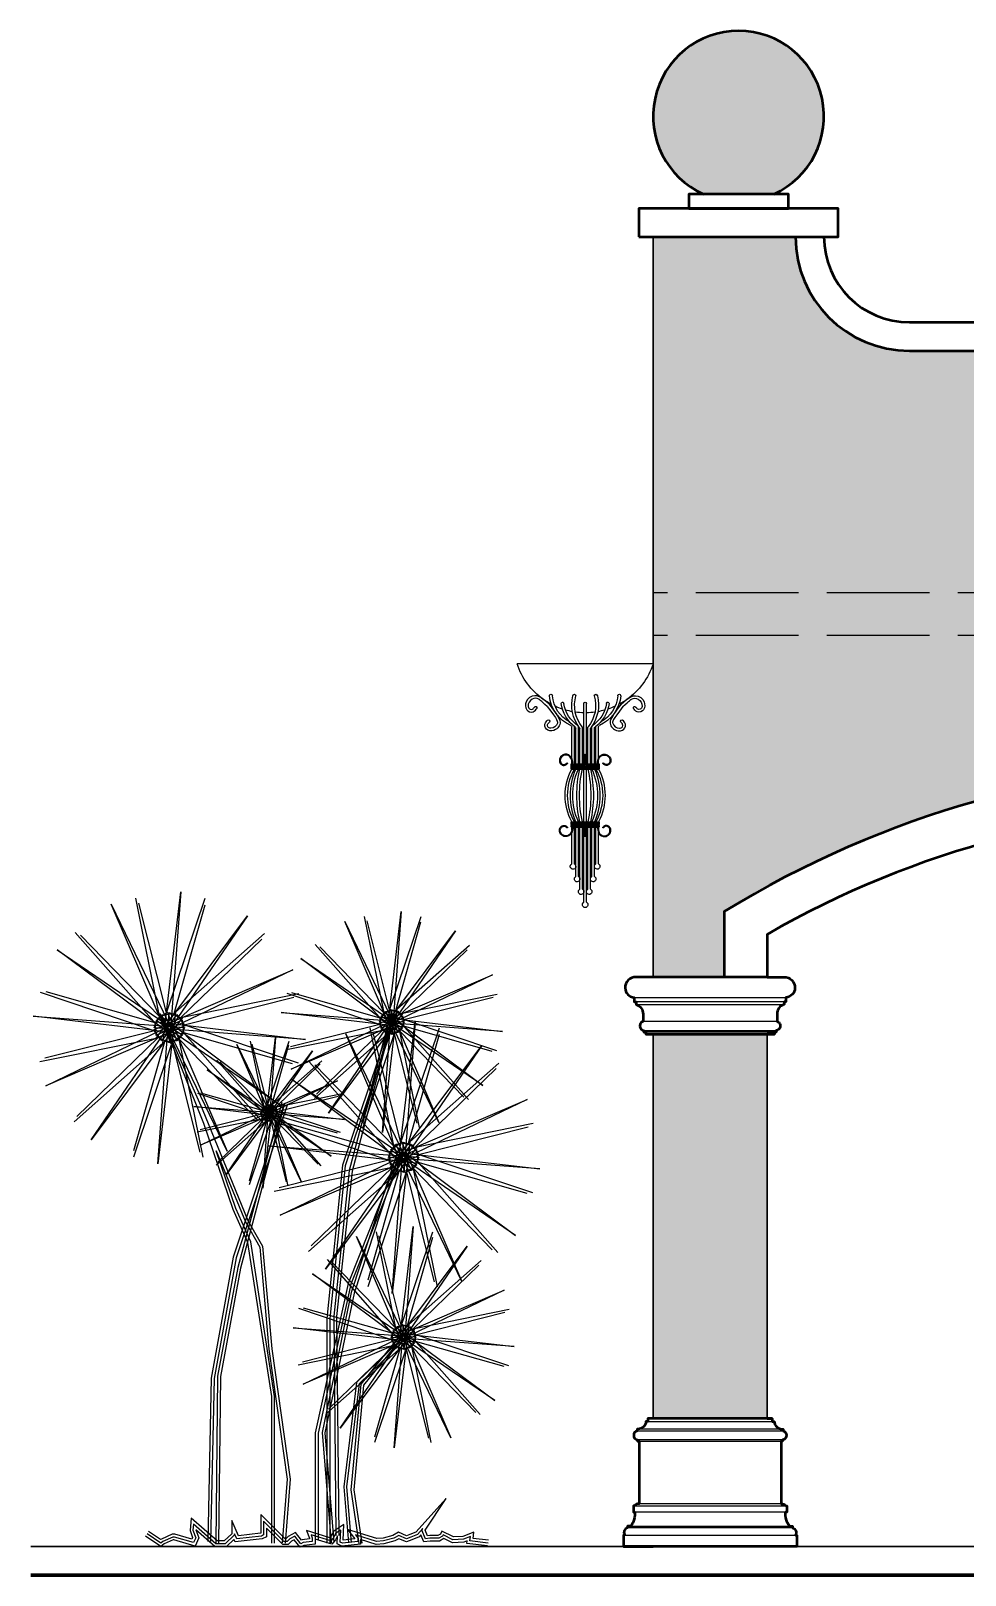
# Model space of a CAD drawing. Header units: metres. Extents: x -109 to 591, y -5 to 592.
# Drawn here: x 460.67 to 463.95, y 6.57 to 12 of the extents above; entities that cross this region are included whole.
import ezdxf

# ---------------------------------------------------------------- set-up
doc = ezdxf.new("R2010")
doc.units = ezdxf.units.M
doc.header["$LTSCALE"] = 0.03
doc.linetypes.add('ACAD_ISO02W100', pattern=[15, 12, -3])
for name, color, linetype in [('ARBOLES', 118, 'Continuous'), ('Luminaria', 7, 'Continuous'), ('MOLDURA', 43, 'Continuous'), ('Proyeccion', 8, 'ACAD_ISO02W100')]:
    doc.layers.add(name, color=color, linetype=linetype)
for name, color, linetype, lineweight in [('HATCH SECCION', 8, 'Continuous', 5), ('Moldura con Espesor', 43, 'Continuous', 50), ('Muro', 7, 'Continuous', 70), ('Muro bajo', 7, 'Continuous', 30)]:
    doc.layers.add(name, color=color, linetype=linetype, lineweight=lineweight)

# ---------------------------------------------------------------- blocks, each defined once
blk = doc.blocks.new('A$C18BB4888')
for p, q in [((0, 1.1536), (0.6443, 1.1536)), ((0.3158, 0.6809), (0.3158, 0.9667)), ((0.3285, 0.6809), (0.3285, 0.9667)), ((0.2586, 0.7082), (0.2586, 0.856)), ((0.2713, 0.6809), (0.2713, 0.8572)), ((0.2777, 0.6809), (0.2777, 0.8492)), ((0.2904, 0.6809), (0.2904, 0.8558)), ((0.2967, 0.6809), (0.2967, 0.8475)), ((0.3094, 0.6809), (0.3094, 0.8519)), ((0.3348, 0.6809), (0.3348, 0.8519)), ((0.3475, 0.6809), (0.3475, 0.8475)), ((0.3539, 0.6809), (0.3539, 0.8558)), ((0.3666, 0.6809), (0.3666, 0.8492)), ((0.3729, 0.6809), (0.3729, 0.8572)), ((0.3856, 0.7082), (0.3856, 0.856)), ((0.2586, 0.6809), (0.2586, 0.6946)), ((0.319, 0.6809), (0.2586, 0.6809)), ((0.3192, 0.6745), (0.2586, 0.6745)), ((0.3856, 0.6682), (0.2586, 0.6682)), ((0.3856, 0.6618), (0.2586, 0.6618)), ((0.319, 0.6758), (0.319, 0.7226)), ((0.3856, 0.6745), (0.325, 0.6745)), ((0.3253, 0.6758), (0.3253, 0.7226)), ((0.3856, 0.6809), (0.3253, 0.6809)), ((0.3856, 0.6809), (0.3856, 0.6946)), ((0.3856, 0.6555), (0.2586, 0.6555)), ((0.3158, 0.4055), (0.3158, 0.6555)), ((0.3285, 0.4055), (0.3285, 0.6555)), ((0.3856, 0.4055), (0.2586, 0.4055)), ((0.3856, 0.3991), (0.2586, 0.3991)), ((0.3856, 0.3928), (0.2586, 0.3928)), ((0.3192, 0.3864), (0.2586, 0.3864)), ((0.2586, 0.3663), (0.2586, 0.3801)), ((0.319, 0.3801), (0.2586, 0.3801)), ((0.2713, 0.2057), (0.2713, 0.3801)), ((0.2777, 0.1455), (0.2777, 0.3801)), ((0.2904, 0.1457), (0.2904, 0.3801)), ((0.2967, 0.0855), (0.2967, 0.3801)), ((0.3094, 0.0857), (0.3094, 0.3801)), ((0.3158, 0.024), (0.3158, 0.3801)), ((0.319, 0.3851), (0.319, 0.3383)), ((0.3856, 0.3864), (0.325, 0.3864)), ((0.3253, 0.3851), (0.3253, 0.3383)), ((0.3856, 0.3801), (0.3253, 0.3801)), ((0.3285, 0.0237), (0.3285, 0.3801)), ((0.3348, 0.0857), (0.3348, 0.3801)), ((0.3475, 0.0855), (0.3475, 0.3801)), ((0.3539, 0.1457), (0.3539, 0.3801)), ((0.3666, 0.1455), (0.3666, 0.3801)), ((0.3729, 0.2052), (0.3729, 0.3801)), ((0.3856, 0.3663), (0.3856, 0.3801)), ((0.2586, 0.2055), (0.2586, 0.3527)), ((0.3856, 0.2055), (0.3856, 0.3527))]:
    blk.add_line(p, q)
for centre, radius, start, end in [((0.3221, 1.2619), 0.3398, 198.56876, 234.31473), ((0.3221, 1.2619), 0.3398, 305.68527, 341.43124), ((0.0872, 0.9461), 0.00635, 326.69637, 146.69637), ((0.3221, 1.2619), 0.3398, 234.31473, 241.89331), ((0.1605, 1.0027), 0.00721, 0, 190.55672), ((0.3225, 1.0177), 0.1699, 185.05468, 246.52619), ((0.319, 1.0133), 0.1517, 184.00173, 242.2596), ((0.3221, 1.2619), 0.3398, 245.09339, 251.5801), ((0.215, 0.9667), 0.0062, 0, 187.90625), ((0.3745, 0.9888), 0.1672, 187.61115, 233.52895), ((0.3757, 0.99), 0.1562, 188.58959, 235.65666), ((0.4392, 0.9605), 0.1805, 166.45726, 217.18465), ((0.2712, 1.0027), 0.0075, 0, 180), ((0.4331, 0.9572), 0.1609, 163.57021, 218.9799), ((0.3221, 0.9667), 0.00635, 0, 180), ((0.2112, 0.9572), 0.1609, 321.0201, 16.42979), ((0.2051, 0.9605), 0.1805, 322.81535, 13.54274), ((0.2685, 0.99), 0.1562, 304.34334, 351.41041), ((0.373, 1.0027), 0.0075, 0, 180), ((0.2698, 0.9888), 0.1672, 306.47105, 352.38885), ((0.3218, 1.0177), 0.1699, 293.47381, 354.94532), ((0.3253, 1.0133), 0.1517, 297.7404, 355.99827), ((0.4292, 0.9667), 0.0062, 352.09375, 180), ((0.3221, 1.2619), 0.3398, 288.4199, 294.78549), ((0.4838, 1.0027), 0.00721, 349.44328, 180), ((0.3221, 1.2619), 0.3398, 298.10669, 305.68527), ((0.3221, 1.2619), 0.3398, 300.90371, 305.68527), ((0.5571, 0.9461), 0.00635, 33.30363, 213.30363), ((0.1486, 0.8823), 0.00635, 311.65799, 131.65799), ((0.3221, 1.2619), 0.3398, 254.19046, 259.80297), ((0.3221, 1.2619), 0.3398, 262.11784, 268.92933), ((0.3221, 1.2619), 0.3398, 271.07067, 277.88216), ((0.3221, 1.2619), 0.3398, 280.14951, 285.80954), ((0.4957, 0.8823), 0.00635, 48.34201, 228.34201), ((0.2523, 0.856), 0.00635, 0, 66.56794), ((0.2713, 0.8492), 0.00635, 0, 53.41541), ((0.284, 0.8558), 0.00635, 0, 55.63082), ((0.2904, 0.8475), 0.00635, 0, 37.74864), ((0.3031, 0.8519), 0.00635, 0, 39.25004), ((0.3412, 0.8519), 0.00635, 140.74996, 180), ((0.3539, 0.8475), 0.00635, 142.25136, 180), ((0.3602, 0.8558), 0.00635, 124.39339, 180), ((0.3729, 0.8492), 0.00635, 126.60768, 180), ((0.392, 0.856), 0.00635, 113.43206, 180), ((0.2365, 0.6826), 0.00201, 316.04569, 130.8648), ((0.2586, 0.6777), 0.00317, 90, 270), ((0.2586, 0.6714), 0.00317, 90, 270), ((0.2586, 0.665), 0.00317, 90, 270), ((0.2586, 0.6587), 0.00317, 90, 270), ((0.3221, 0.7226), 0.00317, 0, 180), ((0.3221, 0.6758), 0.00317, 180, 0), ((0.3856, 0.6777), 0.00317, 270, 90), ((0.3856, 0.6714), 0.00317, 270, 90), ((0.3856, 0.665), 0.00317, 270, 90), ((0.3856, 0.6587), 0.00317, 270, 90), ((0.4078, 0.6826), 0.00201, 49.1352, 223.95431), ((0.496, 0.5305), 0.2683, 152.23095, 207.76905), ((0.496, 0.5305), 0.2571, 150.91231, 209.08769), ((0.5695, 0.5305), 0.3174, 156.81025, 203.18975), ((0.5695, 0.5305), 0.3058, 155.87323, 204.12677), ((0.8597, 0.5305), 0.5767, 167.4811, 192.5189), ((0.8597, 0.5305), 0.5643, 167.20157, 192.79843), ((-0.2154, 0.5305), 0.5643, 347.20157, 12.79843), ((-0.2154, 0.5305), 0.5767, 347.4811, 12.5189), ((0.0748, 0.5305), 0.3058, 335.87323, 24.12677), ((0.0748, 0.5305), 0.3174, 336.81025, 23.18975), ((0.1482, 0.5305), 0.2571, 330.91231, 29.08769), ((0.1482, 0.5305), 0.2683, 332.23095, 27.76905), ((0.2365, 0.3784), 0.00201, 229.1352, 43.95431), ((0.2586, 0.4023), 0.00317, 90, 270), ((0.2586, 0.396), 0.00317, 90, 270), ((0.2586, 0.3896), 0.00317, 90, 270), ((0.2586, 0.3833), 0.00317, 90, 270), ((0.3221, 0.3851), 0.00317, 0, 180), ((0.3856, 0.4023), 0.00317, 270, 90), ((0.3856, 0.396), 0.00317, 270, 90), ((0.3856, 0.3896), 0.00317, 270, 90), ((0.3856, 0.3833), 0.00317, 270, 90), ((0.4078, 0.3784), 0.00201, 136.04569, 310.8648), ((0.3221, 0.3383), 0.00317, 180, 0), ((0.2652, 0.1941), 0.0132, 119.96258, 62.24647), ((0.3795, 0.1938), 0.0132, 119.96258, 62.24647), ((0.2843, 0.1341), 0.0132, 119.96258, 62.24647), ((0.3033, 0.0741), 0.0132, 119.96258, 62.24647), ((0.341, 0.0741), 0.0132, 117.75353, 60.03742), ((0.36, 0.1341), 0.0132, 117.75353, 60.03742), ((0.3219, 0.0123), 0.0132, 117.75353, 60.03742)]:
    blk.add_arc(centre, radius, start, end)
for points, knots in [([(0.1516, 0.9624), (0.1136, 0.9967), (0.098, 1.0046), (0.0657, 1.0017), (0.0495, 0.99), (0.0382, 0.9625), (0.0372, 0.9488), (0.051, 0.9282), (0.0649, 0.9233), (0.0844, 0.9302), (0.0895, 0.9381), (0.0925, 0.9426)], [0.125046, 0.125046, 0.125046, 0.125046, 0.1563529, 0.1563529, 0.1927495, 0.1927495, 0.2170838, 0.2170838, 0.2339431, 0.2339431, 0.2493057, 0.2493057, 0.2493057, 0.2493057]), ([(0.1429, 0.9526), (0.1096, 0.9812), (0.0983, 0.9924), (0.0657, 0.9915), (0.0464, 0.9604), (0.0587, 0.9369), (0.0746, 0.9385), (0.0793, 0.9456), (0.0819, 0.9496)], [0.1248612, 0.1248612, 0.1248612, 0.1248612, 0.1381196, 0.1693141, 0.2085552, 0.2246462, 0.2357127, 0.2493057, 0.2493057, 0.2493057, 0.2493057]), ([(0.1516, 0.9624), (0.1909, 0.9138), (0.2012, 0.891), (0.2068, 0.8692), (0.1975, 0.8514), (0.1719, 0.8362), (0.1586, 0.8332), (0.1362, 0.8439), (0.1293, 0.857), (0.1333, 0.8773), (0.1404, 0.8835), (0.1444, 0.887)], [0.1396702, 0.1396702, 0.1396702, 0.1396702, 0.1563529, 0.1563529, 0.1927495, 0.1927495, 0.2170838, 0.2170838, 0.2339431, 0.2339431, 0.2493057, 0.2493057, 0.2493057, 0.2493057]), ([(0.1429, 0.9526), (0.1938, 0.8865), (0.1931, 0.8646), (0.1686, 0.844), (0.1437, 0.8528), (0.1429, 0.8687), (0.1493, 0.8744), (0.1528, 0.8776)], [0.1492872, 0.1492872, 0.1492872, 0.1492872, 0.1693141, 0.2085552, 0.2246462, 0.2357127, 0.2493057, 0.2493057, 0.2493057, 0.2493057]), ([(0.4927, 0.9624), (0.4534, 0.9138), (0.4431, 0.891), (0.4375, 0.8692), (0.4468, 0.8514), (0.4723, 0.8362), (0.4857, 0.8332), (0.5081, 0.8439), (0.5149, 0.857), (0.511, 0.8773), (0.5039, 0.8835), (0.4999, 0.887)], [0.1396702, 0.1396702, 0.1396702, 0.1396702, 0.1563529, 0.1563529, 0.1927495, 0.1927495, 0.2170838, 0.2170838, 0.2339431, 0.2339431, 0.2493057, 0.2493057, 0.2493057, 0.2493057]), ([(0.5014, 0.9526), (0.4505, 0.8865), (0.4512, 0.8646), (0.4756, 0.844), (0.5006, 0.8528), (0.5014, 0.8687), (0.495, 0.8744), (0.4915, 0.8776)], [0.1492872, 0.1492872, 0.1492872, 0.1492872, 0.1693141, 0.2085552, 0.2246462, 0.2357127, 0.2493057, 0.2493057, 0.2493057, 0.2493057]), ([(0.4927, 0.9624), (0.5307, 0.9967), (0.5463, 1.0046), (0.5785, 1.0017), (0.5948, 0.99), (0.6061, 0.9625), (0.6071, 0.9488), (0.5933, 0.9282), (0.5794, 0.9233), (0.5598, 0.9302), (0.5547, 0.9381), (0.5518, 0.9426)], [0.125046, 0.125046, 0.125046, 0.125046, 0.1563529, 0.1563529, 0.1927495, 0.1927495, 0.2170838, 0.2170838, 0.2339431, 0.2339431, 0.2493057, 0.2493057, 0.2493057, 0.2493057]), ([(0.5014, 0.9526), (0.5347, 0.9812), (0.546, 0.9924), (0.5786, 0.9915), (0.5979, 0.9604), (0.5856, 0.9369), (0.5697, 0.9385), (0.565, 0.9456), (0.5624, 0.9496)], [0.1248612, 0.1248612, 0.1248612, 0.1248612, 0.1381196, 0.1693141, 0.2085552, 0.2246462, 0.2357127, 0.2493057, 0.2493057, 0.2493057, 0.2493057]), ([(0.2061, 0.7134), (0.2034, 0.7099), (0.2015, 0.7059), (0.2, 0.6992), (0.1998, 0.6965), (0.201, 0.6892)], [0.94830703, 0.94830703, 0.94830703, 0.94830703, 0.98195889, 0.98195889, 1.00249683, 1.00249683, 1.00249683, 1.00249683]), ([(0.201, 0.6892), (0.2025, 0.6843), (0.2055, 0.6798), (0.2149, 0.6732), (0.2218, 0.6715), (0.2319, 0.6753), (0.2351, 0.6784), (0.2379, 0.6812)], [1.0147692, 1.0147692, 1.0147692, 1.0147692, 1.0543401, 1.0543401, 1.1000388, 1.1000388, 1.1351889, 1.1351889, 1.1351889, 1.1351889]), ([(0.2048, 0.6902), (0.2059, 0.6866), (0.2106, 0.6792), (0.2248, 0.6743), (0.2318, 0.6809), (0.2352, 0.6841)], [1.0153249, 1.0153249, 1.0153249, 1.0153249, 1.0495031, 1.0942184, 1.1351889, 1.1351889, 1.1351889, 1.1351889]), ([(0.2629, 0.6809), (0.2639, 0.6907), (0.2628, 0.7012), (0.2517, 0.7206), (0.239, 0.7271), (0.2202, 0.7248), (0.214, 0.7216), (0.2061, 0.7134)], [0.7004777, 0.7004777, 0.7004777, 0.7004777, 0.7876598, 0.7876598, 0.8848094, 0.8848094, 0.9360978, 0.9360978, 0.9360978, 0.9360978]), ([(0.2589, 0.6809), (0.2593, 0.6854), (0.2594, 0.6979), (0.2499, 0.7208), (0.2251, 0.7241), (0.2142, 0.7164), (0.209, 0.7106)], [0.6992514, 0.6992514, 0.6992514, 0.6992514, 0.7420629, 0.8201827, 0.9085976, 0.9356141, 0.9356141, 0.9356141, 0.9356141]), ([(0.3814, 0.6809), (0.3804, 0.6907), (0.3815, 0.7012), (0.3926, 0.7206), (0.4052, 0.7271), (0.4241, 0.7248), (0.4303, 0.7216), (0.4382, 0.7134)], [0.7004777, 0.7004777, 0.7004777, 0.7004777, 0.7876598, 0.7876598, 0.8848094, 0.8848094, 0.9360978, 0.9360978, 0.9360978, 0.9360978]), ([(0.3854, 0.6809), (0.3849, 0.6854), (0.3849, 0.6979), (0.3944, 0.7208), (0.4192, 0.7241), (0.43, 0.7164), (0.4353, 0.7106)], [0.6992514, 0.6992514, 0.6992514, 0.6992514, 0.7420629, 0.8201827, 0.9085976, 0.9356141, 0.9356141, 0.9356141, 0.9356141]), ([(0.4433, 0.6892), (0.4418, 0.6843), (0.4388, 0.6798), (0.4294, 0.6732), (0.4225, 0.6715), (0.4124, 0.6753), (0.4092, 0.6784), (0.4063, 0.6812)], [1.0147692, 1.0147692, 1.0147692, 1.0147692, 1.0543401, 1.0543401, 1.1000388, 1.1000388, 1.1351889, 1.1351889, 1.1351889, 1.1351889]), ([(0.4395, 0.6902), (0.4384, 0.6866), (0.4336, 0.6792), (0.4195, 0.6743), (0.4125, 0.6809), (0.4091, 0.6841)], [1.0153249, 1.0153249, 1.0153249, 1.0153249, 1.0495031, 1.0942184, 1.1351889, 1.1351889, 1.1351889, 1.1351889]), ([(0.4382, 0.7134), (0.4409, 0.7099), (0.4428, 0.7059), (0.4443, 0.6992), (0.4445, 0.6965), (0.4433, 0.6892)], [0.94830703, 0.94830703, 0.94830703, 0.94830703, 0.98195889, 0.98195889, 1.00249683, 1.00249683, 1.00249683, 1.00249683]), ([(0.2061, 0.3476), (0.2034, 0.3511), (0.2015, 0.355), (0.2, 0.3618), (0.1998, 0.3645), (0.201, 0.3718)], [0.94830703, 0.94830703, 0.94830703, 0.94830703, 0.98195889, 0.98195889, 1.00249683, 1.00249683, 1.00249683, 1.00249683]), ([(0.201, 0.3718), (0.2025, 0.3767), (0.2055, 0.3812), (0.2149, 0.3878), (0.2218, 0.3895), (0.2319, 0.3857), (0.2351, 0.3825), (0.2379, 0.3798)], [1.0147692, 1.0147692, 1.0147692, 1.0147692, 1.0543401, 1.0543401, 1.1000388, 1.1000388, 1.1351889, 1.1351889, 1.1351889, 1.1351889]), ([(0.2048, 0.3708), (0.2059, 0.3743), (0.2106, 0.3818), (0.2248, 0.3867), (0.2318, 0.3801), (0.2352, 0.3769)], [1.0153249, 1.0153249, 1.0153249, 1.0153249, 1.0495031, 1.0942184, 1.1351889, 1.1351889, 1.1351889, 1.1351889]), ([(0.2629, 0.3801), (0.2639, 0.3703), (0.2628, 0.3598), (0.2517, 0.3403), (0.239, 0.3338), (0.2202, 0.3362), (0.214, 0.3394), (0.2061, 0.3476)], [0.7004777, 0.7004777, 0.7004777, 0.7004777, 0.7876598, 0.7876598, 0.8848094, 0.8848094, 0.9360978, 0.9360978, 0.9360978, 0.9360978]), ([(0.2589, 0.3801), (0.2593, 0.3756), (0.2594, 0.363), (0.2499, 0.3401), (0.2251, 0.3369), (0.2142, 0.3446), (0.209, 0.3503)], [0.6992514, 0.6992514, 0.6992514, 0.6992514, 0.7420629, 0.8201827, 0.9085976, 0.9356141, 0.9356141, 0.9356141, 0.9356141]), ([(0.3814, 0.3801), (0.3804, 0.3703), (0.3815, 0.3598), (0.3926, 0.3403), (0.4052, 0.3338), (0.4241, 0.3362), (0.4303, 0.3394), (0.4382, 0.3476)], [0.7004777, 0.7004777, 0.7004777, 0.7004777, 0.7876598, 0.7876598, 0.8848094, 0.8848094, 0.9360978, 0.9360978, 0.9360978, 0.9360978]), ([(0.3854, 0.3801), (0.3849, 0.3756), (0.3849, 0.363), (0.3944, 0.3401), (0.4192, 0.3369), (0.43, 0.3446), (0.4353, 0.3503)], [0.6992514, 0.6992514, 0.6992514, 0.6992514, 0.7420629, 0.8201827, 0.9085976, 0.9356141, 0.9356141, 0.9356141, 0.9356141]), ([(0.4433, 0.3718), (0.4418, 0.3767), (0.4388, 0.3812), (0.4294, 0.3878), (0.4225, 0.3895), (0.4124, 0.3857), (0.4092, 0.3825), (0.4063, 0.3798)], [1.0147692, 1.0147692, 1.0147692, 1.0147692, 1.0543401, 1.0543401, 1.1000388, 1.1000388, 1.1351889, 1.1351889, 1.1351889, 1.1351889]), ([(0.4395, 0.3708), (0.4384, 0.3743), (0.4336, 0.3818), (0.4195, 0.3867), (0.4125, 0.3801), (0.4091, 0.3769)], [1.0153249, 1.0153249, 1.0153249, 1.0153249, 1.0495031, 1.0942184, 1.1351889, 1.1351889, 1.1351889, 1.1351889]), ([(0.4382, 0.3476), (0.4409, 0.3511), (0.4428, 0.355), (0.4443, 0.3618), (0.4445, 0.3645), (0.4433, 0.3718)], [0.94830703, 0.94830703, 0.94830703, 0.94830703, 0.98195889, 0.98195889, 1.00249683, 1.00249683, 1.00249683, 1.00249683])]:
    blk.add_open_spline(points, degree=3, knots=knots)
for points in [[(0.209, 0.7106), (0.2056, 0.706), (0.2036, 0.7003), (0.2048, 0.6902)], [(0.4353, 0.7106), (0.4387, 0.706), (0.4407, 0.7003), (0.4395, 0.6902)], [(0.209, 0.3503), (0.2056, 0.355), (0.2036, 0.3607), (0.2048, 0.3708)], [(0.4353, 0.3503), (0.4387, 0.355), (0.4407, 0.3607), (0.4395, 0.3708)]]:
    blk.add_open_spline(points, degree=3)
blk = doc.blocks.new('arbol3')
at = {"layer": 'ARBOLES', "color": 92}
for points in [[(308.8609, 39.0614), (309.1733, 39.3374), (309.2362, 39.8697), (309.1964, 39.3388), (309.1559, 39.3572), (308.8708, 39.0807)], [(309.071, 38.9384), (309.2036, 39.3336), (308.9919, 39.8261), (309.2229, 39.3464), (309.1786, 39.3421), (309.07, 38.96)], [(309.7048, 39.1432), (309.9589, 39.3677), (310.0101, 39.8006), (309.9777, 39.3688), (309.9447, 39.3838), (309.7129, 39.1589)], [(309.3145, 38.9369), (309.2317, 39.3455), (308.8022, 39.6662), (309.2421, 39.3662), (309.2059, 39.3403), (309.3028, 38.9552)], [(309.5262, 39.0574), (309.2502, 39.3699), (308.7178, 39.4328), (309.2488, 39.3929), (309.2303, 39.3524), (309.5069, 39.0673)], [(309.6837, 38.6063), (309.9961, 38.8823), (310.0591, 39.4146), (310.0192, 38.8837), (309.9787, 38.9021), (309.6936, 38.6255)], [(309.8993, 39.3921), (309.9821, 38.9835), (310.4117, 38.6628), (309.9718, 38.9628), (310.008, 38.9886), (309.911, 39.3738)], [(309.5632, 38.8179), (309.9718, 38.9007), (310.2925, 39.3302), (309.9925, 38.8903), (309.9666, 38.9266), (309.5815, 38.8296)], [(309.8939, 38.4832), (310.0264, 38.8785), (309.8148, 39.371), (310.0458, 38.8912), (310.0014, 38.887), (309.8928, 38.5049)], [(310.1374, 38.4818), (310.0546, 38.8904), (309.625, 39.211), (310.0649, 38.9111), (310.0287, 38.8852), (310.1257, 38.5)], [(309.5647, 39.0614), (309.9599, 38.9288), (310.4524, 39.1405), (309.9727, 38.9095), (309.9684, 38.9538), (309.5863, 39.0624)], [(309.9215, 38.6755), (309.9889, 38.3432), (310.3382, 38.0824), (309.9805, 38.3263), (310.0099, 38.3474), (309.9311, 38.6606)], [(310.2905, 38.5742), (310.0364, 38.3498), (309.9852, 37.9168), (310.0176, 38.3486), (310.0506, 38.3336), (310.2824, 38.5586)]]:
    blk.add_lwpolyline(points, dxfattribs=at)
at = {"layer": 'ARBOLES', "color": 104}
for points in [[(309.0765, 39.8472), (309.1593, 39.4386), (309.5888, 39.1179), (309.1489, 39.4179), (309.1852, 39.4438), (309.0882, 39.829)], [(309.32, 39.8457), (309.1874, 39.4505), (309.3991, 38.958), (309.1681, 39.4377), (309.2124, 39.442), (309.321, 39.8241)], [(308.7404, 39.273), (309.149, 39.3558), (309.4696, 39.7854), (309.1696, 39.3455), (309.1438, 39.3817), (308.7586, 39.2847)], [(308.8649, 39.7267), (309.1409, 39.4143), (309.6732, 39.3513), (309.1422, 39.3912), (309.1607, 39.4317), (308.8841, 39.7168)], [(309.5301, 39.7227), (309.2177, 39.4467), (309.1548, 38.9144), (309.1946, 39.4453), (309.2351, 39.4269), (309.5202, 39.7034)], [(308.7418, 39.5165), (309.1371, 39.384), (309.6295, 39.5956), (309.1498, 39.3646), (309.1455, 39.409), (308.7635, 39.5176)], [(309.6506, 39.5111), (309.2421, 39.4283), (308.9214, 38.9987), (309.2214, 39.4386), (309.2472, 39.4024), (309.6324, 39.4994)], [(309.6492, 39.2676), (309.2539, 39.4002), (308.7615, 39.1885), (309.2412, 39.4195), (309.2455, 39.3752), (309.6275, 39.2665)], [(310.1428, 39.3906), (310.0102, 38.9953), (310.2219, 38.5029), (309.9909, 38.9826), (310.0352, 38.9869), (310.1439, 39.3689)], [(309.6877, 39.2716), (309.9637, 38.9591), (310.496, 38.8962), (309.9651, 38.936), (309.9835, 38.9765), (309.707, 39.2616)], [(310.353, 39.2676), (310.0405, 38.9916), (309.9776, 38.4592), (310.0175, 38.9902), (310.058, 38.9717), (310.3431, 39.2483)], [(310.4735, 39.0559), (310.0649, 38.9731), (309.7442, 38.5436), (310.0442, 38.9835), (310.0701, 38.9473), (310.4552, 39.0442)], [(310.349, 38.6023), (310.073, 38.9147), (309.5407, 38.9777), (310.0716, 38.9378), (310.0532, 38.8973), (310.3297, 38.6122)], [(310.472, 38.8124), (310.0768, 38.945), (309.5843, 38.7334), (310.064, 38.9643), (310.0683, 38.92), (310.4504, 38.8114)]]:
    blk.add_lwpolyline(points, dxfattribs=at)
at = {"layer": 'ARBOLES', "color": 53}
for points in [[(309.8757, 39.0432), (309.9835, 39.3646), (309.8114, 39.7651), (309.9992, 39.375), (309.9632, 39.3715), (309.8749, 39.0608)], [(310.0782, 39.7811), (309.9704, 39.4596), (310.1425, 39.0591), (309.9547, 39.4493), (309.9907, 39.4528), (310.079, 39.7635)], [(309.6068, 39.3153), (309.9391, 39.3827), (310.1999, 39.732), (309.9559, 39.3742), (309.9349, 39.4037), (309.6216, 39.3248)], [(310.2491, 39.681), (309.995, 39.4566), (309.9438, 39.0236), (309.9762, 39.4554), (310.0092, 39.4404), (310.241, 39.6654)], [(310.2459, 39.14), (310.0214, 39.3941), (309.5885, 39.4453), (310.0203, 39.4128), (310.0053, 39.3799), (310.2302, 39.148)], [(310.3459, 39.3109), (310.0245, 39.4187), (309.6239, 39.2466), (310.0141, 39.4344), (310.0176, 39.3984), (310.3283, 39.31)], [(309.3605, 38.9095), (309.5336, 39.0624), (309.5685, 39.3573), (309.5464, 39.0632), (309.524, 39.0734), (309.366, 38.9202)], [(309.48, 39.3448), (309.5259, 39.1185), (309.7638, 38.9408), (309.5201, 39.107), (309.5402, 39.1213), (309.4865, 39.3347)], [(309.6149, 39.344), (309.5414, 39.1251), (309.6587, 38.8522), (309.5307, 39.118), (309.5553, 39.1204), (309.6155, 39.332)], [(309.3628, 39.2781), (309.5156, 39.105), (309.8105, 39.0701), (309.5164, 39.0922), (309.5266, 39.1146), (309.3734, 39.2726)], [(309.7313, 39.2759), (309.5582, 39.123), (309.5234, 38.8281), (309.5454, 39.1222), (309.5679, 39.112), (309.7258, 39.2652)], [(309.2946, 39.1617), (309.5136, 39.0882), (309.7864, 39.2055), (309.5206, 39.0775), (309.5182, 39.1021), (309.3066, 39.1622)], [(309.7291, 38.9073), (309.5762, 39.0804), (309.2813, 39.1153), (309.5754, 39.0932), (309.5652, 39.0707), (309.7184, 38.9128)], [(309.7972, 39.0237), (309.5783, 39.0972), (309.3055, 38.9799), (309.5712, 39.1079), (309.5736, 39.0833), (309.7852, 39.0232)], [(309.9171, 37.9363), (310.0249, 38.2578), (309.8528, 38.6583), (310.0406, 38.2682), (310.0046, 38.2647), (309.9163, 37.954)], [(310.1152, 37.9352), (310.0478, 38.2675), (309.6985, 38.5283), (310.0562, 38.2843), (310.0268, 38.2633), (310.1056, 37.95)], [(310.3885, 38.4021), (310.0562, 38.3348), (309.7954, 37.9854), (310.0394, 38.3432), (310.0604, 38.3137), (310.3737, 38.3926)], [(310.2873, 38.0332), (310.0628, 38.2873), (309.6299, 38.3384), (310.0617, 38.306), (310.0467, 38.2731), (310.2716, 38.0412)], [(310.3873, 38.2041), (310.0659, 38.3119), (309.6653, 38.1398), (310.0555, 38.3276), (310.059, 38.2916), (310.3697, 38.2032)]]:
    blk.add_lwpolyline(points, dxfattribs=at)
at = {"layer": 'ARBOLES', "color": 126}
for points in [[(309.8801, 39.7823), (309.9475, 39.45), (310.2968, 39.1892), (309.9391, 39.4332), (309.9685, 39.4542), (309.8897, 39.7674)], [(309.708, 39.6843), (309.9325, 39.4302), (310.3654, 39.379), (309.9336, 39.4114), (309.9486, 39.4443), (309.7237, 39.6762)], [(310.0737, 39.042), (310.0064, 39.3743), (309.6571, 39.6351), (310.0148, 39.3911), (309.9854, 39.3701), (310.0642, 39.0568)], [(309.608, 39.5134), (309.9294, 39.4055), (310.33, 39.5777), (309.9398, 39.3898), (309.9363, 39.4259), (309.6256, 39.5142)], [(310.3471, 39.5089), (310.0148, 39.4416), (309.754, 39.0922), (309.998, 39.45), (310.019, 39.4205), (310.3323, 39.4994)], [(309.477, 38.8414), (309.5504, 39.0603), (309.4332, 39.3331), (309.5611, 39.0674), (309.5366, 39.065), (309.4764, 38.8534)], [(309.2938, 39.0268), (309.5201, 39.0726), (309.6978, 39.3106), (309.5316, 39.0669), (309.5173, 39.087), (309.3039, 39.0332)], [(309.6119, 38.8406), (309.566, 39.0669), (309.328, 39.2445), (309.5717, 39.0784), (309.5517, 39.064), (309.6054, 38.8507)], [(309.798, 39.1586), (309.5717, 39.1128), (309.3941, 38.8748), (309.5602, 39.1185), (309.5746, 39.0984), (309.7879, 39.1521)], [(309.7462, 38.0364), (310.0003, 38.2609), (310.0515, 38.6938), (310.0191, 38.262), (309.9861, 38.277), (309.7543, 38.0521)], [(310.1196, 38.6743), (310.0118, 38.3528), (310.1839, 37.9523), (309.9961, 38.3425), (310.0321, 38.346), (310.1204, 38.6567)], [(309.6482, 38.2085), (309.9805, 38.2759), (310.2413, 38.6252), (309.9973, 38.2674), (309.9763, 38.2969), (309.663, 38.218)], [(309.7494, 38.5775), (309.9739, 38.3234), (310.4068, 38.2722), (309.975, 38.3046), (309.99, 38.3375), (309.7651, 38.5694)], [(309.6494, 38.4066), (309.9708, 38.2987), (310.3714, 38.4709), (309.9812, 38.283), (309.9777, 38.3191), (309.667, 38.4074)]]:
    blk.add_lwpolyline(points, dxfattribs=at)
at = {"layer": 'ARBOLES', "color": 35}
for points in [[(309.5554, 37.5821), (309.5554, 38.0966), (309.4717, 38.6374), (309.4201, 38.7533), (309.317, 39.0558), (309.1624, 39.4421), (309.3106, 39.1074), (309.4717, 38.7146), (309.5232, 38.6245), (309.5554, 38.264), (309.6198, 37.8068), (309.6021, 37.5821)], [(309.9871, 39.4536), (309.8032, 38.9091), (309.7487, 38.3714), (309.7487, 37.5821)], [(309.9966, 39.4504), (309.8131, 38.9069), (309.7587, 38.3709), (309.7587, 37.5821)], [(309.9774, 39.4562), (309.8274, 38.8905), (309.7728, 38.3786), (309.7808, 37.6088)], [(309.9871, 39.4536), (309.8373, 38.8887), (309.7828, 38.3782), (309.7908, 37.609)], [(309.6005, 39.1267), (309.4201, 38.5859), (309.3428, 38.1609), (309.3305, 37.5875)], [(309.61, 39.1235), (309.4298, 38.5834), (309.3528, 38.1599), (309.3405, 37.5872)], [(309.5908, 39.1292), (309.4361, 38.5494), (309.365, 38.1684), (309.3587, 37.5822)], [(309.6005, 39.1267), (309.4459, 38.5472), (309.375, 38.1674), (309.3687, 37.5821)], [(309.5654, 37.5821), (309.5654, 38.0973), (309.4813, 38.6402), (309.4294, 38.7569), (309.3604, 38.9595), (309.4626, 38.7102), (309.5134, 38.6214), (309.5455, 38.2628), (309.6098, 37.8065), (309.5921, 37.5829)], [(310.0075, 38.9567), (309.8236, 38.4939), (309.7079, 37.9698), (309.7079, 37.5923)], [(310.0168, 38.953), (309.8332, 38.4909), (309.7179, 37.9687), (309.7179, 37.5923)], [(309.998, 38.9598), (309.8344, 38.4624), (309.7318, 37.9704), (309.7633, 37.5832)], [(310.0075, 38.9567), (309.8441, 38.4598), (309.7419, 37.9698), (309.7732, 37.584)], [(310.0016, 38.29), (309.8528, 38.1462), (309.8081, 37.7794), (309.8245, 37.5828)], [(309.9938, 38.2963), (309.8679, 38.1403), (309.8328, 37.7692), (309.8611, 37.5806)], [(310.0016, 38.29), (309.8776, 38.1363), (309.8429, 37.7694), (309.871, 37.5821)], [(310.0086, 38.2828), (309.8623, 38.1415), (309.8182, 37.7792), (309.8345, 37.5836)]]:
    blk.add_lwpolyline(points, dxfattribs=at)
at = {"layer": 'ARBOLES'}
for points in [[(310.3158, 37.5918), (310.2624, 37.5983), (310.2651, 37.6202), (310.226, 37.6052), (310.1937, 37.6035), (310.1526, 37.6241), (310.1475, 37.614), (310.139, 37.6092), (310.1103, 37.6092), (310.1017, 37.6081), (310.0934, 37.627), (310.1682, 37.739), (310.0608, 37.621), (310.0399, 37.6123), (310.0285, 37.608), (310.0008, 37.6199), (309.9803, 37.6085), (309.9459, 37.5995), (309.9237, 37.5978), (309.8211, 37.6301), (309.8472, 37.5976), (309.8472, 37.5966), (309.806, 37.5922), (309.8085, 37.6472), (309.7727, 37.6234), (309.7624, 37.6048), (309.7594, 37.6011), (309.6768, 37.6263), (309.6877, 37.5992), (309.6877, 37.5965), (309.6621, 37.5935), (309.6601, 37.5925), (309.6387, 37.6197), (309.6128, 37.6053), (309.6051, 37.5976), (309.6018, 37.5976), (309.5166, 37.6828), (309.5166, 37.6169), (309.516, 37.6166), (309.4386, 37.608), (309.4147, 37.6616), (309.4147, 37.615), (309.3881, 37.59), (309.3631, 37.59), (309.2724, 37.6696), (309.2685, 37.6267), (309.2775, 37.6015), (309.275, 37.5958), (309.2147, 37.613), (309.2054, 37.613), (309.1678, 37.5963), (309.165, 37.5942), (309.1228, 37.6228)], [(310.3146, 37.5819), (310.2512, 37.5896), (310.2531, 37.6049), (310.2281, 37.5953), (310.1916, 37.5934), (310.157, 37.6107), (310.1551, 37.6068), (310.1416, 37.5992), (310.1109, 37.5992), (310.0955, 37.5972), (310.0821, 37.628), (310.0859, 37.6337), (310.0667, 37.6126), (310.0436, 37.603), (310.0282, 37.5972), (310.0013, 37.6088), (309.984, 37.5992), (309.9475, 37.5896), (309.9225, 37.5876), (309.8495, 37.6107), (309.8572, 37.6011), (309.8572, 37.5876), (309.8034, 37.5819), (309.7957, 37.5857), (309.7976, 37.628), (309.7803, 37.6164), (309.7707, 37.5992), (309.763, 37.5896), (309.6938, 37.6107), (309.6977, 37.6011), (309.6977, 37.5876), (309.665, 37.5838), (309.6573, 37.58), (309.6361, 37.6068), (309.6188, 37.5972), (309.6092, 37.5876), (309.5977, 37.5876), (309.5266, 37.6587), (309.5266, 37.6318), (309.5266, 37.6107), (309.5189, 37.6068), (309.4324, 37.5972), (309.4247, 37.6145), (309.4247, 37.6107), (309.392, 37.58), (309.3594, 37.58), (309.2806, 37.6491), (309.2786, 37.628), (309.2883, 37.6011), (309.2806, 37.5838), (309.2133, 37.603), (309.2075, 37.603), (309.1729, 37.5876), (309.1652, 37.5819), (309.1172, 37.6145)], [(310.3134, 37.5719), (310.24, 37.5808), (310.2411, 37.5896), (310.2302, 37.5854), (310.1895, 37.5833), (310.1599, 37.5981), (310.1443, 37.5892), (310.1115, 37.5892), (310.0894, 37.5864), (310.0786, 37.6109), (310.0726, 37.6042), (310.0473, 37.5937), (310.028, 37.5865), (310.0019, 37.5976), (309.9878, 37.5898), (309.9492, 37.5797), (309.9214, 37.5775), (309.8672, 37.5946), (309.8672, 37.5786), (309.8015, 37.5716), (309.7854, 37.5797), (309.7866, 37.6073), (309.779, 37.5936), (309.7666, 37.578), (309.7077, 37.596), (309.7077, 37.5787), (309.6679, 37.5741), (309.6545, 37.5674), (309.6336, 37.594), (309.6249, 37.5892), (309.6134, 37.5776), (309.5936, 37.5776), (309.5366, 37.6346), (309.5366, 37.6045), (309.5218, 37.5971), (309.4262, 37.5865), (309.4225, 37.5949), (309.396, 37.57), (309.3556, 37.57), (309.2892, 37.6283), (309.299, 37.6007), (309.2862, 37.5718), (309.2119, 37.593), (309.2096, 37.593), (309.178, 37.579), (309.1655, 37.5696), (309.1116, 37.6063)]]:
    blk.add_lwpolyline(points, dxfattribs=at)

msp = doc.modelspace()

# ---------------------------------------------------------------- hatches: boundary and pattern name
at = {"layer": 'HATCH SECCION'}
for color, points in [(53, [(463.2755, 11.4249, 4.645751), (463.0287, 11.4249)]), (31, [(462.8521, 8.6749), (463.1021, 8.6749), (463.1021, 8.9053, -0.282778), (466.7717, 8.9053), (466.7717, 8.6749), (466.8717, 8.6749), (466.8717, 8.9053, -0.252643), (467.5021, 9.4241), (467.5021, 10.4749), (464.8521, 10.4749), (464.8521, 10.5749), (464.9521, 10.5749), (464.9521, 10.8749), (463.7521, 10.8749, -0.414214), (463.3521, 11.2749), (462.8521, 11.2749)]), (31, [(463.2521, 8.4749), (462.8521, 8.4749), (462.8521, 7.1249), (463.2521, 7.1249)])]:
    msp.add_hatch(color=color, dxfattribs=at).paths.add_polyline_path(points)

# ---------------------------------------------------------------- linework, layer by layer
at = {"layer": 'MOLDURA'}
for p, q in [((462.7857, 8.6031), (463.3185, 8.6031)), ((463.3118, 8.5881), (462.7924, 8.5881)), ((462.7924, 8.5788), (463.3118, 8.5789)), ((463.2876, 8.5197), (462.8167, 8.5197)), ((462.8197, 8.4875), (463.2846, 8.4875)), ((463.2779, 8.4812), (462.8263, 8.4812)), ((462.8341, 7.1148), (463.2702, 7.1148)), ((462.7956, 7.0816), (463.3086, 7.0816)), ((463.3064, 7.0505), (462.7978, 7.0505)), ((463.3051, 7.0879), (462.7992, 7.0879)), ((462.8026, 7.0449), (463.3016, 7.0449)), ((462.7867, 6.8184), (463.3176, 6.8184)), ((463.3165, 6.7961), (462.7877, 6.7961)), ((463.3016, 6.8251), (462.8026, 6.8251)), ((463.3415, 6.7409), (462.7627, 6.7409)), ((462.7728, 6.7468), (463.3315, 6.7468)), ((462.7516, 6.7149), (463.3527, 6.7149))]:
    msp.add_line(p, q, dxfattribs=at)
at = {"layer": 'Moldura con Espesor'}
for p, q in [((462.8521, 11.2749), (463.4521, 11.2749)), ((463.7521, 10.9749), (465.0521, 10.9749)), ((463.7521, 10.8749), (465.0521, 10.8749)), ((463.2521, 8.6749), (462.8521, 8.6749)), ((462.8263, 8.4749), (463.2779, 8.4749)), ((463.2702, 7.1249), (462.8341, 7.1249)), ((463.3563, 6.6749), (462.7479, 6.6749))]:
    msp.add_line(p, q, dxfattribs=at)
for points in [[(462.9771, 11.3749), (463.3271, 11.3749), (463.3271, 11.4249), (462.9771, 11.4249)], [(462.8021, 11.2749), (463.5021, 11.2749), (463.5021, 11.3749), (462.8021, 11.3749)]]:
    msp.add_lwpolyline(points, close=True, dxfattribs=at)
for points in [[(466.7717, 8.6749), (466.7717, 8.9053, 0.282778), (463.1021, 8.9053), (463.1021, 8.6749)], [(466.6217, 8.6749), (466.6217, 8.8249, 0.266627), (463.2521, 8.8249), (463.2521, 8.6749)], [(462.8521, 8.6749), (462.7918, 8.6749, 0.438208), (462.7539, 8.6374, 0.376773), (462.7857, 8.6031), (462.7857, 8.5881), (462.7924, 8.5881), (462.7924, 8.5788, -0.34384), (462.8167, 8.545), (462.8167, 8.5197, 0.417026), (462.8065, 8.4988, 0.314124), (462.8197, 8.4875), (462.8197, 8.4812), (462.8263, 8.4812), (462.8263, 8.4749), (462.8521, 8.4749)], [(463.2521, 8.6749), (463.3124, 8.6749, -0.438208), (463.3503, 8.6374, -0.376773), (463.3185, 8.6031), (463.3185, 8.5881), (463.3118, 8.5881), (463.3118, 8.5789, 0.34384), (463.2876, 8.545), (463.2876, 8.5197, -0.417026), (463.2977, 8.4988, -0.314124), (463.2846, 8.4875), (463.2846, 8.4812), (463.2779, 8.4812), (463.2779, 8.4749), (463.2521, 8.4749)], [(462.8521, 7.1249), (462.8341, 7.1249), (462.8341, 7.1148), (462.8266, 7.1148, -0.208448), (462.818, 7.0952, -0.186816), (462.7992, 7.0879), (462.7956, 7.0879), (462.7956, 7.0816, 0.328689), (462.7842, 7.066, 0.32401), (462.7955, 7.0505), (462.7978, 7.0505), (462.7978, 7.0449), (462.8026, 7.0449), (462.8026, 6.8251, 0.284033), (462.7867, 6.8189), (462.7867, 6.8184), (462.7829, 6.8184), (462.7829, 6.7961), (462.7877, 6.7961, -0.09698), (462.7859, 6.7717, -0.111717), (462.7728, 6.7468), (462.7627, 6.7468), (462.7627, 6.7409, 0.252101), (462.7509, 6.7305, 0.219247), (462.7516, 6.7175), (462.7516, 6.7149), (462.7479, 6.7149), (462.7479, 6.6749), (462.8521, 6.6749)], [(463.2521, 7.1249), (463.2702, 7.1249), (463.2702, 7.1148), (463.2776, 7.1148, 0.208448), (463.2863, 7.0952, 0.186816), (463.3051, 7.0879), (463.3086, 7.0879), (463.3086, 7.0816, -0.328689), (463.32, 7.066, -0.32401), (463.3087, 7.0505), (463.3064, 7.0505), (463.3064, 7.0449), (463.3016, 7.0449), (463.3016, 6.8251, -0.284033), (463.3176, 6.8189), (463.3176, 6.8184), (463.3214, 6.8184), (463.3214, 6.7961), (463.3165, 6.7961, 0.09698), (463.3183, 6.7717, 0.111717), (463.3315, 6.7468), (463.3415, 6.7468), (463.3415, 6.7409, -0.252101), (463.3533, 6.7305, -0.219247), (463.3527, 6.7175), (463.3527, 6.7149), (463.3563, 6.7149), (463.3563, 6.6749), (463.2521, 6.6749)]]:
    msp.add_lwpolyline(points, format="xyb", dxfattribs=at)
for centre, radius, start, end in [((463.1521, 11.6983), 0.3, 294.2952, 245.7048), ((463.7521, 11.2749), 0.4, 180, 270), ((463.7521, 11.2749), 0.3, 180, 270)]:
    msp.add_arc(centre, radius, start, end, dxfattribs=at)
at = {"layer": 'Muro'}
msp.add_line((460.6673, 6.5749), (470.8796, 6.5749), dxfattribs=at)
at = {"layer": 'Muro bajo'}
for p, q in [((462.8521, 8.6749), (462.8521, 11.2749)), ((462.8521, 7.1249), (462.8521, 8.4749)), ((463.2521, 7.1249), (463.2521, 8.4749)), ((460.6673, 6.6749), (470.8796, 6.6749))]:
    msp.add_line(p, q, dxfattribs=at)
at = {"layer": 'Proyeccion'}
for p, q in [((467.5021, 10.0249), (462.8521, 10.0249)), ((467.5021, 9.8749), (462.8521, 9.8749))]:
    msp.add_line(p, q, dxfattribs=at)

# ---------------------------------------------------------------- block references
at = {"layer": 'ARBOLES', "color": 1}
msp.add_blockref('arbol3', (151.9578, -30.8947), dxfattribs=at)
at = {"layer": 'Luminaria', "xscale": -0.7408811973909906, "yscale": 0.7408811973909906, "zscale": 0.7408811973907881}
msp.add_blockref('A$C18BB4888', (462.8521, 8.9202), dxfattribs=at)

doc.saveas('drawing.dxf')
